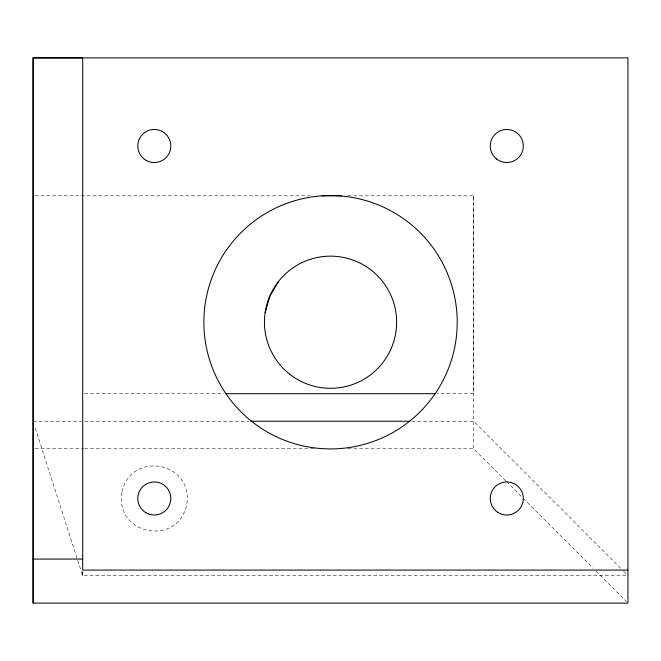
<?xml version="1.0" encoding="UTF-8"?>
<svg xmlns="http://www.w3.org/2000/svg" width="661" height="661" viewBox="0 0 661 661"><rect width="100%" height="100%" fill="white"/><g stroke="black" fill="none" stroke-linecap="round" stroke-linejoin="round"><path stroke-width="0.5" stroke-dasharray="3.31 2.48" d="M347.826 195.805L473.739 195.813L473.739 393.716L437.02 393.716M35.124 195.788L312.736 195.805M84.591 393.708L223.79 393.708M33.067 421.247L81.501 421.247M84.6 421.247L248.718 421.247M411.803 421.247L473.739 421.247L620.679 568.303M35.116 448.786L83.625 448.769M84.649 448.786L313.768 448.778M347.826 448.786L473.739 448.786L505.739 480.82M625.884 575.582L82.592 575.591L34.645 426.163M623.587 571.22L626.496 574.128M506.475 481.547L522.471 497.568M523.198 498.295L593.033 568.179M595.941 571.096L626.496 601.667M473.739 195.813L473.739 448.786M121.789 492.561C115.171 535.41 177.883 546.837 186.807 504.409C193.425 461.56 130.704 450.133 121.789 492.561M82.592 575.591L82.592 570.443L82.592 575.591"/><path stroke-width="0.99" d="M33.124 603.129L33.124 57.871L627.95 57.871L627.95 603.129L33.124 603.129L33.124 57.871L82.592 57.879M265.119 312.827L269.729 296.409L278.595 281.379M322.023 195.805L341.63 195.805M225.847 393.708L434.979 393.716M250.783 421.247L409.737 421.247M33.124 559.066L82.699 559.066M627.95 570.079L82.699 570.079L82.699 57.871M146.031 160.301A16.525 16.525 0 0 0 170.819 145.998A16.525 16.525 0 0 0 146.031 131.688A16.525 16.525 0 0 0 146.031 160.301M145.874 512.696A16.525 16.525 0 0 0 170.819 498.675A16.525 16.525 0 0 0 146.197 484.075A16.525 16.525 0 0 0 145.874 512.696M497.543 512.176A16.525 16.525 0 0 0 523.264 499.642A16.525 16.525 0 0 0 499.542 483.629A16.525 16.525 0 0 0 497.543 512.176M258.451 426.403A126.672 126.672 0 0 0 456.792 332.59A126.672 126.672 0 0 0 276.381 207.728A126.672 126.672 0 0 0 258.451 426.403M496.725 159.103A16.525 16.525 0 0 0 523.165 148.155A16.525 16.525 0 0 0 500.46 130.729A16.525 16.525 0 0 0 496.725 159.103M289.683 374.184A66.092 66.092 0 0 0 395.956 331.648A66.092 66.092 0 0 0 305.977 260.88A66.092 66.092 0 0 0 289.683 374.184"/></g></svg>
